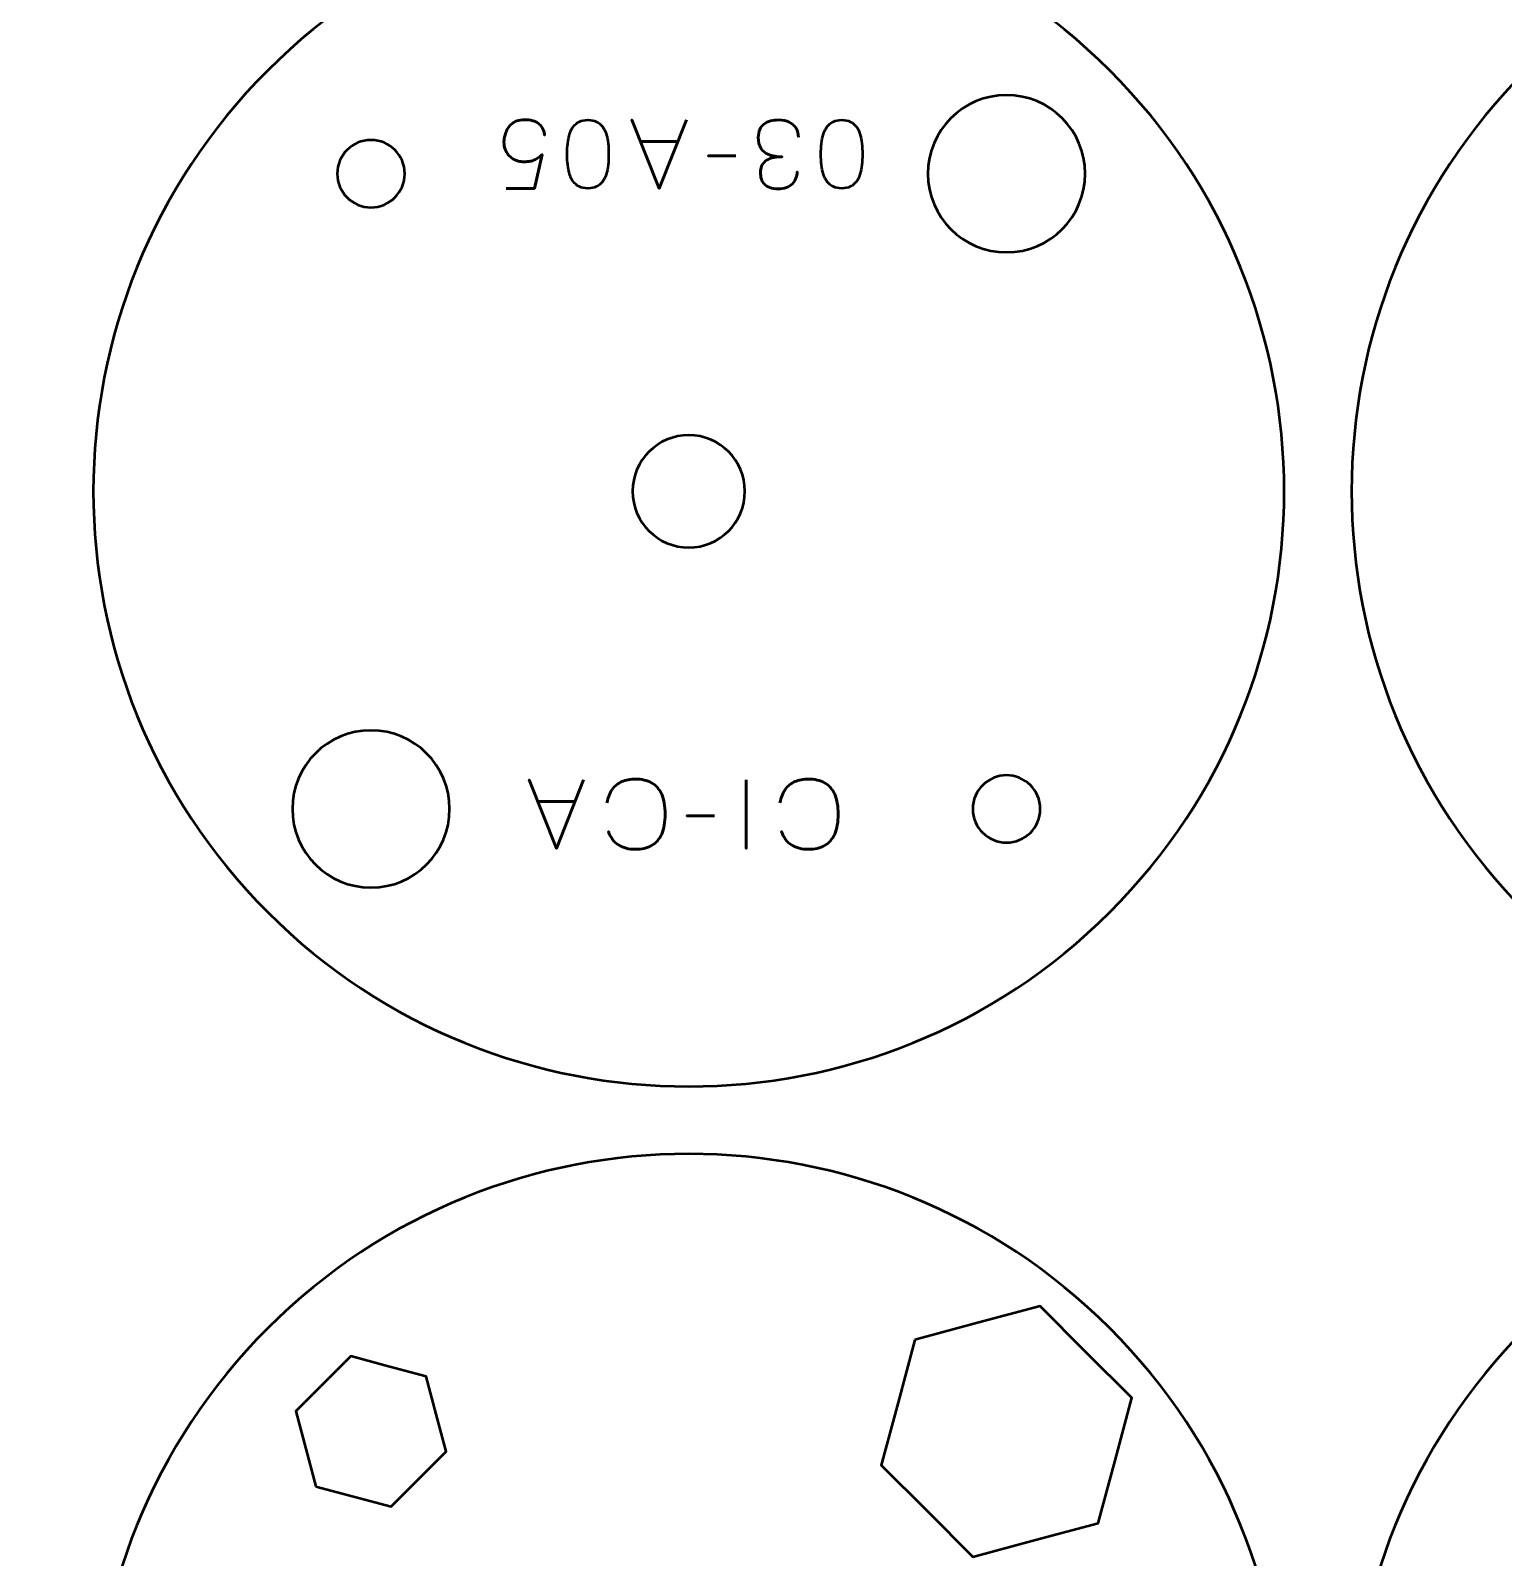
# Model space of a CAD drawing. Header units: centimetres. Extents: x -21 to 0, y -29.7 to 0.
# Drawn here: x -17.23 to -10.67, y -13.6 to -6.8 of the extents above; entities that cross this region are included whole.
import ezdxf

# ---------------------------------------------------------------- set-up
doc = ezdxf.new("R2010")
doc.units = ezdxf.units.CM
doc.header["$MEASUREMENT"] = 0
doc.layers.add('Layer 1', color=7, linetype='Continuous')

msp = doc.modelspace()

# ---------------------------------------------------------------- linework, layer by layer
at = {"layer": 'Layer 1', "color": 1, "lineweight": 53}
msp.add_open_spline([(-21.00003, -29.19995), (-21.00003, -29.19995), (-21.00003, -2.29992), (-21.00003, -2.29992), (-21.00003, -2.29992), (-21.00003, -2.21709), (-20.93286, -2.14992), (-20.85003, -2.14992), (-20.85003, -2.14992), (-20.7672, -2.14992), (-20.70003, -2.08275), (-20.70003, -1.99992), (-20.70003, -1.99992), (-20.70003, -1.91709), (-20.7672, -1.84992), (-20.85003, -1.84992), (-20.85003, -1.84992), (-20.93286, -1.84992), (-21.00003, -1.78275), (-21.00003, -1.69992), (-21.00003, -1.69992), (-21.00003, -1.61709), (-20.93286, -1.54992), (-20.85003, -1.54992), (-20.85003, -1.54992), (-20.7672, -1.54992), (-20.70003, -1.48275), (-20.70003, -1.39992), (-20.70003, -1.39992), (-20.70003, -1.31709), (-20.7672, -1.24992), (-20.85003, -1.24992), (-20.85003, -1.24992), (-20.93286, -1.24992), (-21.00003, -1.18275), (-21.00003, -1.09992), (-21.00003, -1.09992), (-21.00003, -1.09992), (-21.00003, -0.49992), (-21.00003, -0.49992), (-21.00003, -0.49992), (-21.00003, -0.22295), (-20.77694, 0.00004), (-20.49994, 0.00004), (-20.49994, 0.00004), (-20.49994, 0.00004), (-0.50008, 0.00004), (-0.50008, 0.00004), (-0.50008, 0.00004), (-0.22294, 0.00004), (0.00002, -0.22295), (0.00002, -0.49992), (0.00002, -0.49992), (0.00002, -0.49992), (0.00002, -29.19995), (0.00002, -29.19995), (0.00002, -29.19995), (0.00002, -29.47695), (-0.22294, -29.70004), (-0.50008, -29.70004), (-0.50008, -29.70004), (-0.50008, -29.70004), (-20.49994, -29.70004), (-20.49994, -29.70004), (-20.49994, -29.70004), (-20.77694, -29.70004), (-21.00003, -29.47695), (-21.00003, -29.19995)], degree=3, knots=[0, 0, 0, 0, 0.0588235, 0.0588235, 0.0588235, 0.0588235, 0.1176471, 0.1176471, 0.1176471, 0.1176471, 0.1764706, 0.1764706, 0.1764706, 0.1764706, 0.2352941, 0.2352941, 0.2352941, 0.2352941, 0.2941176, 0.2941176, 0.2941176, 0.2941176, 0.3529412, 0.3529412, 0.3529412, 0.3529412, 0.4117647, 0.4117647, 0.4117647, 0.4117647, 0.4705882, 0.4705882, 0.4705882, 0.4705882, 0.5294118, 0.5294118, 0.5294118, 0.5294118, 0.5882353, 0.5882353, 0.5882353, 0.5882353, 0.6470588, 0.6470588, 0.6470588, 0.6470588, 0.7058824, 0.7058824, 0.7058824, 0.7058824, 0.7647059, 0.7647059, 0.7647059, 0.7647059, 0.8235294, 0.8235294, 0.8235294, 0.8235294, 0.8823529, 0.8823529, 0.8823529, 0.8823529, 0.9411765, 0.9411765, 0.9411765, 0.9411765, 1, 1, 1, 1], dxfattribs=at)
at = {"layer": 'Layer 1', "color": 3, "lineweight": 53}
for points in [[(-16.17377, -6.97613), (-15.13907, -5.94143), (-13.46083, -5.94143), (-12.4261, -6.97616), (-12.4261, -6.97616), (-11.3914, -8.01086), (-11.3914, -9.6891), (-12.4261, -10.7238), (-12.4261, -10.7238), (-13.46083, -11.75852), (-15.13907, -11.75852), (-16.17377, -10.72382), (-16.17377, -10.72382), (-17.2085, -9.6891), (-17.2085, -8.01086), (-16.17377, -6.97613)], [(-6.82614, -6.97617), (-5.79144, -8.01087), (-5.79144, -9.68911), (-6.82617, -10.72384), (-6.82617, -10.72384), (-7.86087, -11.75854), (-9.53911, -11.75854), (-10.57381, -10.72384), (-10.57381, -10.72384), (-11.60853, -9.68911), (-11.60853, -8.01087), (-10.57383, -6.97617), (-10.57383, -6.97617), (-9.53911, -5.94144), (-7.86087, -5.94144), (-6.82614, -6.97617)], [(-16.17375, -12.57614), (-15.13905, -11.54144), (-13.46081, -11.54144), (-12.42608, -12.57617), (-12.42608, -12.57617), (-11.39138, -13.61087), (-11.39138, -15.28911), (-12.42608, -16.32381), (-12.42608, -16.32381), (-13.46081, -17.35853), (-15.13905, -17.35853), (-16.17375, -16.32383), (-16.17375, -16.32383), (-17.20848, -15.28911), (-17.20848, -13.61087), (-16.17375, -12.57614)], [(-6.82614, -12.57617), (-5.79144, -13.61087), (-5.79144, -15.28911), (-6.82617, -16.32384), (-6.82617, -16.32384), (-7.86087, -17.35854), (-9.53911, -17.35854), (-10.57381, -16.32384), (-10.57381, -16.32384), (-11.60853, -15.28911), (-11.60853, -13.61087), (-10.57383, -12.57617), (-10.57383, -12.57617), (-9.53911, -11.54144), (-7.86087, -11.54144), (-6.82614, -12.57617)]]:
    msp.add_open_spline(points, degree=3, knots=[0, 0, 0, 0, 0.25, 0.25, 0.25, 0.25, 0.5, 0.5, 0.5, 0.5, 0.75, 0.75, 0.75, 0.75, 1, 1, 1, 1], dxfattribs=at)
at = {"layer": 'Layer 1', "lineweight": 53}
for points, knots in [([(-13.23575, -7.43577), (-13.23575, -7.24249), (-13.07901, -7.08575), (-12.88574, -7.08575), (-12.88574, -7.08575), (-12.69246, -7.08575), (-12.53572, -7.24249), (-12.53572, -7.43577), (-12.53572, -7.43577), (-12.53572, -7.62904), (-12.69246, -7.78578), (-12.88574, -7.78578), (-12.88574, -7.78578), (-13.07901, -7.78578), (-13.23575, -7.62904), (-13.23575, -7.43577)], [0, 0, 0, 0, 0.25, 0.25, 0.25, 0.25, 0.5, 0.5, 0.5, 0.5, 0.75, 0.75, 0.75, 0.75, 1, 1, 1, 1]), ([(-15.86417, -7.43576), (-15.86417, -7.35293), (-15.797, -7.28576), (-15.71417, -7.28576), (-15.71417, -7.28576), (-15.63134, -7.28576), (-15.56417, -7.35293), (-15.56417, -7.43576), (-15.56417, -7.43576), (-15.56417, -7.51859), (-15.63134, -7.58576), (-15.71417, -7.58576), (-15.71417, -7.58576), (-15.797, -7.58576), (-15.86417, -7.51859), (-15.86417, -7.43576)], [0, 0, 0, 0, 0.25, 0.25, 0.25, 0.25, 0.5, 0.5, 0.5, 0.5, 0.75, 0.75, 0.75, 0.75, 1, 1, 1, 1]), ([(-14.54996, -8.84998), (-14.54996, -8.71194), (-14.438, -8.59998), (-14.29996, -8.59998), (-14.29996, -8.59998), (-14.16191, -8.59998), (-14.04995, -8.71194), (-14.04995, -8.84998), (-14.04995, -8.84998), (-14.04995, -8.98803), (-14.16191, -9.09999), (-14.29996, -9.09999), (-14.29996, -9.09999), (-14.438, -9.09999), (-14.54996, -8.98803), (-14.54996, -8.84998)], [0, 0, 0, 0, 0.25, 0.25, 0.25, 0.25, 0.5, 0.5, 0.5, 0.5, 0.75, 0.75, 0.75, 0.75, 1, 1, 1, 1]), ([(-16.06418, -10.26419), (-16.06418, -10.07092), (-15.90744, -9.91418), (-15.71416, -9.91418), (-15.71416, -9.91418), (-15.52089, -9.91418), (-15.36415, -10.07092), (-15.36415, -10.26419), (-15.36415, -10.26419), (-15.36415, -10.45747), (-15.52089, -10.61421), (-15.71416, -10.61421), (-15.71416, -10.61421), (-15.90744, -10.61421), (-16.06418, -10.45747), (-16.06418, -10.26419)], [0, 0, 0, 0, 0.25, 0.25, 0.25, 0.25, 0.5, 0.5, 0.5, 0.5, 0.75, 0.75, 0.75, 0.75, 1, 1, 1, 1]), ([(-13.03575, -10.26419), (-13.03575, -10.18136), (-12.96858, -10.11419), (-12.88575, -10.11419), (-12.88575, -10.11419), (-12.80292, -10.11419), (-12.73575, -10.18136), (-12.73575, -10.26419), (-12.73575, -10.26419), (-12.73575, -10.34702), (-12.80292, -10.41419), (-12.88575, -10.41419), (-12.88575, -10.41419), (-12.96858, -10.41419), (-13.03575, -10.34702), (-13.03575, -10.26419)], [0, 0, 0, 0, 0.25, 0.25, 0.25, 0.25, 0.5, 0.5, 0.5, 0.5, 0.75, 0.75, 0.75, 0.75, 1, 1, 1, 1]), ([(-13.29396, -12.62753), (-13.29396, -12.62753), (-13.01513, -12.55282), (-13.01513, -12.55282), (-13.01513, -12.55282), (-13.01513, -12.55282), (-12.73629, -12.4781), (-12.73629, -12.4781), (-12.73629, -12.4781), (-12.73629, -12.4781), (-12.53216, -12.68222), (-12.53216, -12.68222), (-12.53216, -12.68222), (-12.53216, -12.68222), (-12.32804, -12.88635), (-12.32804, -12.88635), (-12.32804, -12.88635), (-12.32804, -12.88635), (-12.40276, -13.16519), (-12.40276, -13.16519), (-12.40276, -13.16519), (-12.40276, -13.16519), (-12.47747, -13.44402), (-12.47747, -13.44402), (-12.47747, -13.44402), (-12.47747, -13.44402), (-12.7563, -13.51874), (-12.7563, -13.51874), (-12.7563, -13.51874), (-12.7563, -13.51874), (-13.03515, -13.59345), (-13.03515, -13.59345), (-13.03515, -13.59345), (-13.03515, -13.59345), (-13.23927, -13.38933), (-13.23927, -13.38933), (-13.23927, -13.38933), (-13.23927, -13.38933), (-13.44339, -13.18521), (-13.44339, -13.18521), (-13.44339, -13.18521), (-13.44339, -13.18521), (-13.36868, -12.90636), (-13.36868, -12.90636), (-13.36868, -12.90636), (-13.36868, -12.90636), (-13.29396, -12.62753), (-13.29396, -12.62753)], [0, 0, 0, 0, 0.0833333, 0.0833333, 0.0833333, 0.0833333, 0.1666667, 0.1666667, 0.1666667, 0.1666667, 0.25, 0.25, 0.25, 0.25, 0.3333333, 0.3333333, 0.3333333, 0.3333333, 0.4166667, 0.4166667, 0.4166667, 0.4166667, 0.5, 0.5, 0.5, 0.5, 0.5833333, 0.5833333, 0.5833333, 0.5833333, 0.6666667, 0.6666667, 0.6666667, 0.6666667, 0.75, 0.75, 0.75, 0.75, 0.8333333, 0.8333333, 0.8333333, 0.8333333, 0.9166667, 0.9166667, 0.9166667, 0.9166667, 1, 1, 1, 1])]:
    msp.add_open_spline(points, degree=3, knots=knots, dxfattribs=at)
at = {"layer": 'Layer 1', "color": 5, "lineweight": 53}
for points, knots in [([(-15.11274, -7.50174), (-15.11274, -7.50174), (-14.98574, -7.50174), (-14.98574, -7.50174), (-14.98574, -7.50174), (-14.98574, -7.50174), (-14.95187, -7.35019), (-14.95187, -7.35019), (-14.95187, -7.35019), (-14.9578, -7.35527), (-14.96344, -7.35985), (-14.96888, -7.36388), (-14.96888, -7.36388), (-14.97424, -7.3679), (-14.97988, -7.37128), (-14.98581, -7.37411), (-14.98581, -7.37411), (-14.99181, -7.37693), (-14.99858, -7.37905), (-15.00613, -7.38053), (-15.00613, -7.38053), (-15.01375, -7.38201), (-15.02278, -7.38279), (-15.03315, -7.38279), (-15.03315, -7.38279), (-15.04162, -7.38279), (-15.05009, -7.38166), (-15.05855, -7.37933), (-15.05855, -7.37933), (-15.06702, -7.37707), (-15.07506, -7.37361), (-15.08268, -7.36903), (-15.08268, -7.36903), (-15.09037, -7.36437), (-15.09715, -7.35858), (-15.10307, -7.3516), (-15.10307, -7.3516), (-15.10907, -7.34461), (-15.1138, -7.33643), (-15.11718, -7.32705), (-15.11718, -7.32705), (-15.12064, -7.31766), (-15.1224, -7.30701), (-15.12247, -7.29516), (-15.12247, -7.29516), (-15.12255, -7.29078), (-15.12205, -7.28528), (-15.12106, -7.27879), (-15.12106, -7.27879), (-15.12015, -7.2723), (-15.11845, -7.26524), (-15.11605, -7.25776), (-15.11605, -7.25776), (-15.11366, -7.25028), (-15.11027, -7.24287), (-15.10597, -7.23554), (-15.10597, -7.23554), (-15.10166, -7.2282), (-15.09616, -7.2215), (-15.08953, -7.21543), (-15.08953, -7.21543), (-15.08289, -7.20936), (-15.07485, -7.20449), (-15.06547, -7.20082), (-15.06547, -7.20082), (-15.05601, -7.19723), (-15.04493, -7.19532), (-15.03231, -7.19525), (-15.03231, -7.19525), (-15.01721, -7.19532), (-15.00451, -7.19694), (-14.99421, -7.19998), (-14.99421, -7.19998), (-14.9839, -7.20308), (-14.97551, -7.2071), (-14.96902, -7.21218), (-14.96902, -7.21218), (-14.96246, -7.21726), (-14.95738, -7.22284), (-14.95371, -7.2289), (-14.95371, -7.2289), (-14.95004, -7.23497), (-14.94729, -7.24104), (-14.94545, -7.24711), (-14.94545, -7.24711), (-14.94362, -7.25318), (-14.94221, -7.25875), (-14.94129, -7.26383), (-14.94129, -7.26383), (-14.94221, -7.25875), (-14.94362, -7.25318), (-14.94545, -7.24711), (-14.94545, -7.24711), (-14.94729, -7.24104), (-14.95004, -7.23497), (-14.95371, -7.2289), (-14.95371, -7.2289), (-14.95738, -7.22284), (-14.96246, -7.21726), (-14.96902, -7.21218), (-14.96902, -7.21218), (-14.97551, -7.2071), (-14.9839, -7.20308), (-14.99421, -7.19998), (-14.99421, -7.19998), (-15.00451, -7.19694), (-15.01721, -7.19532), (-15.03231, -7.19525), (-15.03231, -7.19525), (-15.04493, -7.19532), (-15.05601, -7.19723), (-15.06547, -7.20082), (-15.06547, -7.20082), (-15.07485, -7.20449), (-15.08289, -7.20936), (-15.08953, -7.21543), (-15.08953, -7.21543), (-15.09616, -7.2215), (-15.10166, -7.2282), (-15.10597, -7.23554), (-15.10597, -7.23554), (-15.11027, -7.24287), (-15.11366, -7.25028), (-15.11605, -7.25776), (-15.11605, -7.25776), (-15.11845, -7.26524), (-15.12015, -7.2723), (-15.12106, -7.27879), (-15.12106, -7.27879), (-15.12205, -7.28528), (-15.12255, -7.29078), (-15.12247, -7.29516), (-15.12247, -7.29516), (-15.1224, -7.30701), (-15.12064, -7.31766), (-15.11718, -7.32705), (-15.11718, -7.32705), (-15.1138, -7.33643), (-15.10907, -7.34461), (-15.10307, -7.3516), (-15.10307, -7.3516), (-15.09715, -7.35858), (-15.09037, -7.36437), (-15.08268, -7.36903), (-15.08268, -7.36903), (-15.07506, -7.37361), (-15.06702, -7.37707), (-15.05855, -7.37933), (-15.05855, -7.37933), (-15.05009, -7.38166), (-15.04162, -7.38279), (-15.03315, -7.38279), (-15.03315, -7.38279), (-15.02278, -7.38279), (-15.01375, -7.38201), (-15.00613, -7.38053), (-15.00613, -7.38053), (-14.99858, -7.37905), (-14.99181, -7.37693), (-14.98581, -7.37411), (-14.98581, -7.37411), (-14.97988, -7.37128), (-14.97424, -7.3679), (-14.96888, -7.36388), (-14.96888, -7.36388), (-14.96344, -7.35985), (-14.9578, -7.35527), (-14.95187, -7.35019), (-14.95187, -7.35019), (-14.95187, -7.35019), (-14.98574, -7.50174), (-14.98574, -7.50174), (-14.98574, -7.50174), (-14.98574, -7.50174), (-15.11274, -7.50174), (-15.11274, -7.50174)], [0, 0, 0, 0, 0.0227273, 0.0227273, 0.0227273, 0.0227273, 0.0454545, 0.0454545, 0.0454545, 0.0454545, 0.0681818, 0.0681818, 0.0681818, 0.0681818, 0.0909091, 0.0909091, 0.0909091, 0.0909091, 0.1136364, 0.1136364, 0.1136364, 0.1136364, 0.1363636, 0.1363636, 0.1363636, 0.1363636, 0.1590909, 0.1590909, 0.1590909, 0.1590909, 0.1818182, 0.1818182, 0.1818182, 0.1818182, 0.2045455, 0.2045455, 0.2045455, 0.2045455, 0.2272727, 0.2272727, 0.2272727, 0.2272727, 0.25, 0.25, 0.25, 0.25, 0.2727273, 0.2727273, 0.2727273, 0.2727273, 0.2954545, 0.2954545, 0.2954545, 0.2954545, 0.3181818, 0.3181818, 0.3181818, 0.3181818, 0.3409091, 0.3409091, 0.3409091, 0.3409091, 0.3636364, 0.3636364, 0.3636364, 0.3636364, 0.3863636, 0.3863636, 0.3863636, 0.3863636, 0.4090909, 0.4090909, 0.4090909, 0.4090909, 0.4318182, 0.4318182, 0.4318182, 0.4318182, 0.4545455, 0.4545455, 0.4545455, 0.4545455, 0.4772727, 0.4772727, 0.4772727, 0.4772727, 0.5, 0.5, 0.5, 0.5, 0.5227273, 0.5227273, 0.5227273, 0.5227273, 0.5454545, 0.5454545, 0.5454545, 0.5454545, 0.5681818, 0.5681818, 0.5681818, 0.5681818, 0.5909091, 0.5909091, 0.5909091, 0.5909091, 0.6136364, 0.6136364, 0.6136364, 0.6136364, 0.6363636, 0.6363636, 0.6363636, 0.6363636, 0.6590909, 0.6590909, 0.6590909, 0.6590909, 0.6818182, 0.6818182, 0.6818182, 0.6818182, 0.7045455, 0.7045455, 0.7045455, 0.7045455, 0.7272727, 0.7272727, 0.7272727, 0.7272727, 0.75, 0.75, 0.75, 0.75, 0.7727273, 0.7727273, 0.7727273, 0.7727273, 0.7954545, 0.7954545, 0.7954545, 0.7954545, 0.8181818, 0.8181818, 0.8181818, 0.8181818, 0.8409091, 0.8409091, 0.8409091, 0.8409091, 0.8636364, 0.8636364, 0.8636364, 0.8636364, 0.8863636, 0.8863636, 0.8863636, 0.8863636, 0.9090909, 0.9090909, 0.9090909, 0.9090909, 0.9318182, 0.9318182, 0.9318182, 0.9318182, 0.9545455, 0.9545455, 0.9545455, 0.9545455, 0.9772727, 0.9772727, 0.9772727, 0.9772727, 1, 1, 1, 1]), ([(-14.74868, -7.19652), (-14.76349, -7.19659), (-14.77626, -7.1992), (-14.78692, -7.20428), (-14.78692, -7.20428), (-14.7975, -7.20936), (-14.80632, -7.21663), (-14.81337, -7.22587), (-14.81337, -7.22587), (-14.82036, -7.23518), (-14.82586, -7.24619), (-14.82995, -7.25889), (-14.82995, -7.25889), (-14.83398, -7.27159), (-14.83687, -7.28549), (-14.83849, -7.30073), (-14.83849, -7.30073), (-14.84019, -7.31597), (-14.84103, -7.33199), (-14.84096, -7.34892), (-14.84096, -7.34892), (-14.84103, -7.36578), (-14.84019, -7.3818), (-14.83849, -7.39697), (-14.83849, -7.39697), (-14.83687, -7.41214), (-14.83398, -7.42611), (-14.82995, -7.43881), (-14.82995, -7.43881), (-14.82586, -7.45144), (-14.82036, -7.46244), (-14.81337, -7.47183), (-14.81337, -7.47183), (-14.80632, -7.48114), (-14.7975, -7.48841), (-14.78692, -7.49349), (-14.78692, -7.49349), (-14.77626, -7.49864), (-14.76349, -7.50125), (-14.74868, -7.50132), (-14.74868, -7.50132), (-14.73386, -7.50125), (-14.72109, -7.49864), (-14.71043, -7.49349), (-14.71043, -7.49349), (-14.69985, -7.48841), (-14.69103, -7.48114), (-14.68398, -7.47183), (-14.68398, -7.47183), (-14.67699, -7.46244), (-14.67149, -7.45144), (-14.6674, -7.43881), (-14.6674, -7.43881), (-14.66337, -7.42611), (-14.66048, -7.41214), (-14.65886, -7.39697), (-14.65886, -7.39697), (-14.65717, -7.3818), (-14.65632, -7.36578), (-14.65639, -7.34892), (-14.65639, -7.34892), (-14.65632, -7.33199), (-14.65717, -7.31597), (-14.65886, -7.30073), (-14.65886, -7.30073), (-14.66048, -7.28549), (-14.66337, -7.27159), (-14.6674, -7.25889), (-14.6674, -7.25889), (-14.67149, -7.24619), (-14.67699, -7.23518), (-14.68398, -7.22587), (-14.68398, -7.22587), (-14.69103, -7.21663), (-14.69985, -7.20936), (-14.71043, -7.20428), (-14.71043, -7.20428), (-14.72109, -7.1992), (-14.73386, -7.19659), (-14.74868, -7.19652)], [0, 0, 0, 0, 0.05, 0.05, 0.05, 0.05, 0.1, 0.1, 0.1, 0.1, 0.15, 0.15, 0.15, 0.15, 0.2, 0.2, 0.2, 0.2, 0.25, 0.25, 0.25, 0.25, 0.3, 0.3, 0.3, 0.3, 0.35, 0.35, 0.35, 0.35, 0.4, 0.4, 0.4, 0.4, 0.45, 0.45, 0.45, 0.45, 0.5, 0.5, 0.5, 0.5, 0.55, 0.55, 0.55, 0.55, 0.6, 0.6, 0.6, 0.6, 0.65, 0.65, 0.65, 0.65, 0.7, 0.7, 0.7, 0.7, 0.75, 0.75, 0.75, 0.75, 0.8, 0.8, 0.8, 0.8, 0.85, 0.85, 0.85, 0.85, 0.9, 0.9, 0.9, 0.9, 0.95, 0.95, 0.95, 0.95, 1, 1, 1, 1]), ([(-14.74868, -7.19652), (-14.76349, -7.19659), (-14.77626, -7.1992), (-14.78692, -7.20428), (-14.78692, -7.20428), (-14.7975, -7.20936), (-14.80632, -7.21663), (-14.81337, -7.22587), (-14.81337, -7.22587), (-14.82036, -7.23518), (-14.82586, -7.24619), (-14.82995, -7.25889), (-14.82995, -7.25889), (-14.83398, -7.27159), (-14.83687, -7.28549), (-14.83849, -7.30073), (-14.83849, -7.30073), (-14.84019, -7.31597), (-14.84103, -7.33199), (-14.84096, -7.34892), (-14.84096, -7.34892), (-14.84103, -7.36578), (-14.84019, -7.3818), (-14.83849, -7.39697), (-14.83849, -7.39697), (-14.83687, -7.41214), (-14.83398, -7.42611), (-14.82995, -7.43881), (-14.82995, -7.43881), (-14.82586, -7.45144), (-14.82036, -7.46244), (-14.81337, -7.47183), (-14.81337, -7.47183), (-14.80632, -7.48114), (-14.7975, -7.48841), (-14.78692, -7.49349), (-14.78692, -7.49349), (-14.77626, -7.49864), (-14.76349, -7.50125), (-14.74868, -7.50132), (-14.74868, -7.50132), (-14.73386, -7.50125), (-14.72109, -7.49864), (-14.71043, -7.49349), (-14.71043, -7.49349), (-14.69985, -7.48841), (-14.69103, -7.48114), (-14.68398, -7.47183), (-14.68398, -7.47183), (-14.67699, -7.46244), (-14.67149, -7.45144), (-14.6674, -7.43881), (-14.6674, -7.43881), (-14.66337, -7.42611), (-14.66048, -7.41214), (-14.65886, -7.39697), (-14.65886, -7.39697), (-14.65717, -7.3818), (-14.65632, -7.36578), (-14.65639, -7.34892), (-14.65639, -7.34892), (-14.65632, -7.33199), (-14.65717, -7.31597), (-14.65886, -7.30073), (-14.65886, -7.30073), (-14.66048, -7.28549), (-14.66337, -7.27159), (-14.6674, -7.25889), (-14.6674, -7.25889), (-14.67149, -7.24619), (-14.67699, -7.23518), (-14.68398, -7.22587), (-14.68398, -7.22587), (-14.69103, -7.21663), (-14.69985, -7.20936), (-14.71043, -7.20428), (-14.71043, -7.20428), (-14.72109, -7.1992), (-14.73386, -7.19659), (-14.74868, -7.19652)], [0, 0, 0, 0, 0.05, 0.05, 0.05, 0.05, 0.1, 0.1, 0.1, 0.1, 0.15, 0.15, 0.15, 0.15, 0.2, 0.2, 0.2, 0.2, 0.25, 0.25, 0.25, 0.25, 0.3, 0.3, 0.3, 0.3, 0.35, 0.35, 0.35, 0.35, 0.4, 0.4, 0.4, 0.4, 0.45, 0.45, 0.45, 0.45, 0.5, 0.5, 0.5, 0.5, 0.55, 0.55, 0.55, 0.55, 0.6, 0.6, 0.6, 0.6, 0.65, 0.65, 0.65, 0.65, 0.7, 0.7, 0.7, 0.7, 0.75, 0.75, 0.75, 0.75, 0.8, 0.8, 0.8, 0.8, 0.85, 0.85, 0.85, 0.85, 0.9, 0.9, 0.9, 0.9, 0.95, 0.95, 0.95, 0.95, 1, 1, 1, 1]), ([(-14.31053, -7.19652), (-14.31053, -7.19652), (-14.4316, -7.50174), (-14.4316, -7.50174), (-14.4316, -7.50174), (-14.4316, -7.50174), (-14.5531, -7.19652), (-14.5531, -7.19652), (-14.5531, -7.19652), (-14.5531, -7.19652), (-14.4316, -7.50174), (-14.4316, -7.50174), (-14.4316, -7.50174), (-14.4316, -7.50174), (-14.31053, -7.19652), (-14.31053, -7.19652)], [0, 0, 0, 0, 0.25, 0.25, 0.25, 0.25, 0.5, 0.5, 0.5, 0.5, 0.75, 0.75, 0.75, 0.75, 1, 1, 1, 1]), ([(-13.81185, -7.27314), (-13.81192, -7.2579), (-13.81545, -7.24464), (-13.82243, -7.23314), (-13.82243, -7.23314), (-13.82942, -7.22171), (-13.83937, -7.21275), (-13.85235, -7.20633), (-13.85235, -7.20633), (-13.86533, -7.19991), (-13.88092, -7.19666), (-13.89906, -7.19652), (-13.89906, -7.19652), (-13.91267, -7.19652), (-13.92502, -7.19793), (-13.93617, -7.20089), (-13.93617, -7.20089), (-13.94739, -7.20386), (-13.95698, -7.20844), (-13.9651, -7.21472), (-13.9651, -7.21472), (-13.97321, -7.221), (-13.97942, -7.22912), (-13.98379, -7.23899), (-13.98379, -7.23899), (-13.98824, -7.24894), (-13.99042, -7.26087), (-13.99049, -7.27484), (-13.99049, -7.27484), (-13.99057, -7.29346), (-13.98676, -7.3092), (-13.97921, -7.32197), (-13.97921, -7.32197), (-13.97166, -7.33474), (-13.95994, -7.34433), (-13.94421, -7.35089), (-13.94421, -7.35089), (-13.92848, -7.35746), (-13.9083, -7.36077), (-13.88382, -7.36077), (-13.88382, -7.36077), (-13.90209, -7.3607), (-13.9174, -7.36239), (-13.92989, -7.36585), (-13.92989, -7.36585), (-13.94231, -7.36931), (-13.95225, -7.37418), (-13.95973, -7.38053), (-13.95973, -7.38053), (-13.96721, -7.38681), (-13.97264, -7.39429), (-13.97589, -7.40289), (-13.97589, -7.40289), (-13.97921, -7.41143), (-13.98083, -7.42081), (-13.98076, -7.43104), (-13.98076, -7.43104), (-13.98083, -7.44128), (-13.97942, -7.45073), (-13.9766, -7.45948), (-13.9766, -7.45948), (-13.97384, -7.46823), (-13.96933, -7.47592), (-13.96319, -7.48248), (-13.96319, -7.48248), (-13.95705, -7.48904), (-13.94894, -7.49419), (-13.93899, -7.49786), (-13.93899, -7.49786), (-13.92897, -7.50153), (-13.91676, -7.50336), (-13.90244, -7.50343), (-13.90244, -7.50343), (-13.88819, -7.50336), (-13.8757, -7.50125), (-13.86512, -7.49715), (-13.86512, -7.49715), (-13.85446, -7.49306), (-13.84572, -7.48749), (-13.83866, -7.48036), (-13.83866, -7.48036), (-13.83168, -7.47324), (-13.82645, -7.46512), (-13.823, -7.45595), (-13.823, -7.45595), (-13.81947, -7.44678), (-13.81778, -7.43704), (-13.81778, -7.42681), (-13.81778, -7.42681), (-13.81778, -7.43704), (-13.81947, -7.44678), (-13.823, -7.45595), (-13.823, -7.45595), (-13.82645, -7.46512), (-13.83168, -7.47324), (-13.83866, -7.48036), (-13.83866, -7.48036), (-13.84572, -7.48749), (-13.85446, -7.49306), (-13.86512, -7.49715), (-13.86512, -7.49715), (-13.8757, -7.50125), (-13.88819, -7.50336), (-13.90244, -7.50343), (-13.90244, -7.50343), (-13.91676, -7.50336), (-13.92897, -7.50153), (-13.93899, -7.49786), (-13.93899, -7.49786), (-13.94894, -7.49419), (-13.95705, -7.48904), (-13.96319, -7.48248), (-13.96319, -7.48248), (-13.96933, -7.47592), (-13.97384, -7.46823), (-13.9766, -7.45948), (-13.9766, -7.45948), (-13.97942, -7.45073), (-13.98083, -7.44128), (-13.98076, -7.43104), (-13.98076, -7.43104), (-13.98083, -7.42081), (-13.97921, -7.41143), (-13.97589, -7.40289), (-13.97589, -7.40289), (-13.97264, -7.39429), (-13.96721, -7.38681), (-13.95973, -7.38053), (-13.95973, -7.38053), (-13.95225, -7.37418), (-13.94231, -7.36931), (-13.92989, -7.36585), (-13.92989, -7.36585), (-13.9174, -7.36239), (-13.90209, -7.3607), (-13.88382, -7.36077), (-13.88382, -7.36077), (-13.9083, -7.36077), (-13.92848, -7.35746), (-13.94421, -7.35089), (-13.94421, -7.35089), (-13.95994, -7.34433), (-13.97166, -7.33474), (-13.97921, -7.32197), (-13.97921, -7.32197), (-13.98676, -7.3092), (-13.99057, -7.29346), (-13.99049, -7.27484), (-13.99049, -7.27484), (-13.99042, -7.26087), (-13.98824, -7.24894), (-13.98379, -7.23899), (-13.98379, -7.23899), (-13.97942, -7.22912), (-13.97321, -7.221), (-13.9651, -7.21472), (-13.9651, -7.21472), (-13.95698, -7.20844), (-13.94739, -7.20386), (-13.93617, -7.20089), (-13.93617, -7.20089), (-13.92502, -7.19793), (-13.91267, -7.19652), (-13.89906, -7.19652), (-13.89906, -7.19652), (-13.88092, -7.19666), (-13.86533, -7.19991), (-13.85235, -7.20633), (-13.85235, -7.20633), (-13.83937, -7.21275), (-13.82942, -7.22171), (-13.82243, -7.23314), (-13.82243, -7.23314), (-13.81545, -7.24464), (-13.81192, -7.2579), (-13.81185, -7.27314)], [0, 0, 0, 0, 0.0227273, 0.0227273, 0.0227273, 0.0227273, 0.0454545, 0.0454545, 0.0454545, 0.0454545, 0.0681818, 0.0681818, 0.0681818, 0.0681818, 0.0909091, 0.0909091, 0.0909091, 0.0909091, 0.1136364, 0.1136364, 0.1136364, 0.1136364, 0.1363636, 0.1363636, 0.1363636, 0.1363636, 0.1590909, 0.1590909, 0.1590909, 0.1590909, 0.1818182, 0.1818182, 0.1818182, 0.1818182, 0.2045455, 0.2045455, 0.2045455, 0.2045455, 0.2272727, 0.2272727, 0.2272727, 0.2272727, 0.25, 0.25, 0.25, 0.25, 0.2727273, 0.2727273, 0.2727273, 0.2727273, 0.2954545, 0.2954545, 0.2954545, 0.2954545, 0.3181818, 0.3181818, 0.3181818, 0.3181818, 0.3409091, 0.3409091, 0.3409091, 0.3409091, 0.3636364, 0.3636364, 0.3636364, 0.3636364, 0.3863636, 0.3863636, 0.3863636, 0.3863636, 0.4090909, 0.4090909, 0.4090909, 0.4090909, 0.4318182, 0.4318182, 0.4318182, 0.4318182, 0.4545455, 0.4545455, 0.4545455, 0.4545455, 0.4772727, 0.4772727, 0.4772727, 0.4772727, 0.5, 0.5, 0.5, 0.5, 0.5227273, 0.5227273, 0.5227273, 0.5227273, 0.5454545, 0.5454545, 0.5454545, 0.5454545, 0.5681818, 0.5681818, 0.5681818, 0.5681818, 0.5909091, 0.5909091, 0.5909091, 0.5909091, 0.6136364, 0.6136364, 0.6136364, 0.6136364, 0.6363636, 0.6363636, 0.6363636, 0.6363636, 0.6590909, 0.6590909, 0.6590909, 0.6590909, 0.6818182, 0.6818182, 0.6818182, 0.6818182, 0.7045455, 0.7045455, 0.7045455, 0.7045455, 0.7272727, 0.7272727, 0.7272727, 0.7272727, 0.75, 0.75, 0.75, 0.75, 0.7727273, 0.7727273, 0.7727273, 0.7727273, 0.7954545, 0.7954545, 0.7954545, 0.7954545, 0.8181818, 0.8181818, 0.8181818, 0.8181818, 0.8409091, 0.8409091, 0.8409091, 0.8409091, 0.8636364, 0.8636364, 0.8636364, 0.8636364, 0.8863636, 0.8863636, 0.8863636, 0.8863636, 0.9090909, 0.9090909, 0.9090909, 0.9090909, 0.9318182, 0.9318182, 0.9318182, 0.9318182, 0.9545455, 0.9545455, 0.9545455, 0.9545455, 0.9772727, 0.9772727, 0.9772727, 0.9772727, 1, 1, 1, 1]), ([(-13.61924, -7.19652), (-13.63405, -7.19659), (-13.64682, -7.1992), (-13.65748, -7.20428), (-13.65748, -7.20428), (-13.66806, -7.20936), (-13.67688, -7.21663), (-13.68393, -7.22587), (-13.68393, -7.22587), (-13.69092, -7.23518), (-13.69642, -7.24619), (-13.70051, -7.25889), (-13.70051, -7.25889), (-13.70454, -7.27159), (-13.70743, -7.28549), (-13.70905, -7.30073), (-13.70905, -7.30073), (-13.71075, -7.31597), (-13.71159, -7.33199), (-13.71152, -7.34892), (-13.71152, -7.34892), (-13.71159, -7.36578), (-13.71075, -7.3818), (-13.70905, -7.39697), (-13.70905, -7.39697), (-13.70743, -7.41214), (-13.70454, -7.42611), (-13.70051, -7.43881), (-13.70051, -7.43881), (-13.69642, -7.45144), (-13.69092, -7.46244), (-13.68393, -7.47183), (-13.68393, -7.47183), (-13.67688, -7.48114), (-13.66806, -7.48841), (-13.65748, -7.49349), (-13.65748, -7.49349), (-13.64682, -7.49864), (-13.63405, -7.50125), (-13.61924, -7.50132), (-13.61924, -7.50132), (-13.60442, -7.50125), (-13.59165, -7.49864), (-13.58099, -7.49349), (-13.58099, -7.49349), (-13.57041, -7.48841), (-13.56159, -7.48114), (-13.55454, -7.47183), (-13.55454, -7.47183), (-13.54755, -7.46244), (-13.54205, -7.45144), (-13.53796, -7.43881), (-13.53796, -7.43881), (-13.53393, -7.42611), (-13.53104, -7.41214), (-13.52942, -7.39697), (-13.52942, -7.39697), (-13.52773, -7.3818), (-13.52688, -7.36578), (-13.52695, -7.34892), (-13.52695, -7.34892), (-13.52688, -7.33199), (-13.52773, -7.31597), (-13.52942, -7.30073), (-13.52942, -7.30073), (-13.53104, -7.28549), (-13.53393, -7.27159), (-13.53796, -7.25889), (-13.53796, -7.25889), (-13.54205, -7.24619), (-13.54755, -7.23518), (-13.55454, -7.22587), (-13.55454, -7.22587), (-13.56159, -7.21663), (-13.57041, -7.20936), (-13.58099, -7.20428), (-13.58099, -7.20428), (-13.59165, -7.1992), (-13.60442, -7.19659), (-13.61924, -7.19652)], [0, 0, 0, 0, 0.05, 0.05, 0.05, 0.05, 0.1, 0.1, 0.1, 0.1, 0.15, 0.15, 0.15, 0.15, 0.2, 0.2, 0.2, 0.2, 0.25, 0.25, 0.25, 0.25, 0.3, 0.3, 0.3, 0.3, 0.35, 0.35, 0.35, 0.35, 0.4, 0.4, 0.4, 0.4, 0.45, 0.45, 0.45, 0.45, 0.5, 0.5, 0.5, 0.5, 0.55, 0.55, 0.55, 0.55, 0.6, 0.6, 0.6, 0.6, 0.65, 0.65, 0.65, 0.65, 0.7, 0.7, 0.7, 0.7, 0.75, 0.75, 0.75, 0.75, 0.8, 0.8, 0.8, 0.8, 0.85, 0.85, 0.85, 0.85, 0.9, 0.9, 0.9, 0.9, 0.95, 0.95, 0.95, 0.95, 1, 1, 1, 1]), ([(-13.61924, -7.19652), (-13.63405, -7.19659), (-13.64682, -7.1992), (-13.65748, -7.20428), (-13.65748, -7.20428), (-13.66806, -7.20936), (-13.67688, -7.21663), (-13.68393, -7.22587), (-13.68393, -7.22587), (-13.69092, -7.23518), (-13.69642, -7.24619), (-13.70051, -7.25889), (-13.70051, -7.25889), (-13.70454, -7.27159), (-13.70743, -7.28549), (-13.70905, -7.30073), (-13.70905, -7.30073), (-13.71075, -7.31597), (-13.71159, -7.33199), (-13.71152, -7.34892), (-13.71152, -7.34892), (-13.71159, -7.36578), (-13.71075, -7.3818), (-13.70905, -7.39697), (-13.70905, -7.39697), (-13.70743, -7.41214), (-13.70454, -7.42611), (-13.70051, -7.43881), (-13.70051, -7.43881), (-13.69642, -7.45144), (-13.69092, -7.46244), (-13.68393, -7.47183), (-13.68393, -7.47183), (-13.67688, -7.48114), (-13.66806, -7.48841), (-13.65748, -7.49349), (-13.65748, -7.49349), (-13.64682, -7.49864), (-13.63405, -7.50125), (-13.61924, -7.50132), (-13.61924, -7.50132), (-13.60442, -7.50125), (-13.59165, -7.49864), (-13.58099, -7.49349), (-13.58099, -7.49349), (-13.57041, -7.48841), (-13.56159, -7.48114), (-13.55454, -7.47183), (-13.55454, -7.47183), (-13.54755, -7.46244), (-13.54205, -7.45144), (-13.53796, -7.43881), (-13.53796, -7.43881), (-13.53393, -7.42611), (-13.53104, -7.41214), (-13.52942, -7.39697), (-13.52942, -7.39697), (-13.52773, -7.3818), (-13.52688, -7.36578), (-13.52695, -7.34892), (-13.52695, -7.34892), (-13.52688, -7.33199), (-13.52773, -7.31597), (-13.52942, -7.30073), (-13.52942, -7.30073), (-13.53104, -7.28549), (-13.53393, -7.27159), (-13.53796, -7.25889), (-13.53796, -7.25889), (-13.54205, -7.24619), (-13.54755, -7.23518), (-13.55454, -7.22587), (-13.55454, -7.22587), (-13.56159, -7.21663), (-13.57041, -7.20936), (-13.58099, -7.20428), (-13.58099, -7.20428), (-13.59165, -7.1992), (-13.60442, -7.19659), (-13.61924, -7.19652)], [0, 0, 0, 0, 0.05, 0.05, 0.05, 0.05, 0.1, 0.1, 0.1, 0.1, 0.15, 0.15, 0.15, 0.15, 0.2, 0.2, 0.2, 0.2, 0.25, 0.25, 0.25, 0.25, 0.3, 0.3, 0.3, 0.3, 0.35, 0.35, 0.35, 0.35, 0.4, 0.4, 0.4, 0.4, 0.45, 0.45, 0.45, 0.45, 0.5, 0.5, 0.5, 0.5, 0.55, 0.55, 0.55, 0.55, 0.6, 0.6, 0.6, 0.6, 0.65, 0.65, 0.65, 0.65, 0.7, 0.7, 0.7, 0.7, 0.75, 0.75, 0.75, 0.75, 0.8, 0.8, 0.8, 0.8, 0.85, 0.85, 0.85, 0.85, 0.9, 0.9, 0.9, 0.9, 0.95, 0.95, 0.95, 0.95, 1, 1, 1, 1]), ([(-14.34863, -7.29262), (-14.34863, -7.29262), (-14.51457, -7.29262), (-14.51457, -7.29262), (-14.51457, -7.29262), (-14.51457, -7.29262), (-14.34863, -7.29262), (-14.34863, -7.29262)], [0, 0, 0, 0, 0.5, 0.5, 0.5, 0.5, 1, 1, 1, 1]), ([(-14.0904, -7.35612), (-14.0904, -7.35612), (-14.21359, -7.35612), (-14.21359, -7.35612), (-14.21359, -7.35612), (-14.21359, -7.35612), (-14.0904, -7.35612), (-14.0904, -7.35612)], [0, 0, 0, 0, 0.5, 0.5, 0.5, 0.5, 1, 1, 1, 1]), ([(-14.76816, -10.13466), (-14.76816, -10.13466), (-14.88923, -10.43988), (-14.88923, -10.43988), (-14.88923, -10.43988), (-14.88923, -10.43988), (-15.01073, -10.13466), (-15.01073, -10.13466), (-15.01073, -10.13466), (-15.01073, -10.13466), (-14.88923, -10.43988), (-14.88923, -10.43988), (-14.88923, -10.43988), (-14.88923, -10.43988), (-14.76816, -10.13466), (-14.76816, -10.13466)], [0, 0, 0, 0, 0.25, 0.25, 0.25, 0.25, 0.5, 0.5, 0.5, 0.5, 0.75, 0.75, 0.75, 0.75, 1, 1, 1, 1]), ([(-14.66402, -10.23711), (-14.6595, -10.21291), (-14.6516, -10.19294), (-14.64052, -10.17728), (-14.64052, -10.17728), (-14.62938, -10.16168), (-14.61512, -10.15011), (-14.59777, -10.14256), (-14.59777, -10.14256), (-14.58048, -10.13501), (-14.56016, -10.1312), (-14.53702, -10.13127), (-14.53702, -10.13127), (-14.50887, -10.1312), (-14.48495, -10.13664), (-14.46533, -10.14771), (-14.46533, -10.14771), (-14.44572, -10.15872), (-14.43076, -10.17572), (-14.42046, -10.19879), (-14.42046, -10.19879), (-14.41016, -10.22187), (-14.40501, -10.25143), (-14.40494, -10.28748), (-14.40494, -10.28748), (-14.40501, -10.32339), (-14.41016, -10.35289), (-14.42046, -10.37596), (-14.42046, -10.37596), (-14.43076, -10.39903), (-14.44572, -10.4161), (-14.46533, -10.42718), (-14.46533, -10.42718), (-14.48495, -10.43826), (-14.50887, -10.44376), (-14.53702, -10.44369), (-14.53702, -10.44369), (-14.56715, -10.44376), (-14.5924, -10.43734), (-14.61265, -10.42443), (-14.61265, -10.42443), (-14.63297, -10.41152), (-14.64786, -10.39155), (-14.65724, -10.36453), (-14.65724, -10.36453), (-14.64786, -10.39155), (-14.63297, -10.41152), (-14.61265, -10.42443), (-14.61265, -10.42443), (-14.5924, -10.43734), (-14.56715, -10.44376), (-14.53702, -10.44369), (-14.53702, -10.44369), (-14.50887, -10.44376), (-14.48495, -10.43826), (-14.46533, -10.42718), (-14.46533, -10.42718), (-14.44572, -10.4161), (-14.43076, -10.39903), (-14.42046, -10.37596), (-14.42046, -10.37596), (-14.41016, -10.35289), (-14.40501, -10.32339), (-14.40494, -10.28748), (-14.40494, -10.28748), (-14.40501, -10.25143), (-14.41016, -10.22187), (-14.42046, -10.19879), (-14.42046, -10.19879), (-14.43076, -10.17572), (-14.44572, -10.15872), (-14.46533, -10.14771), (-14.46533, -10.14771), (-14.48495, -10.13664), (-14.50887, -10.1312), (-14.53702, -10.13127), (-14.53702, -10.13127), (-14.56016, -10.1312), (-14.58048, -10.13501), (-14.59777, -10.14256), (-14.59777, -10.14256), (-14.61512, -10.15011), (-14.62938, -10.16168), (-14.64052, -10.17728), (-14.64052, -10.17728), (-14.6516, -10.19294), (-14.6595, -10.21291), (-14.66402, -10.23711)], [0, 0, 0, 0, 0.0454545, 0.0454545, 0.0454545, 0.0454545, 0.0909091, 0.0909091, 0.0909091, 0.0909091, 0.1363636, 0.1363636, 0.1363636, 0.1363636, 0.1818182, 0.1818182, 0.1818182, 0.1818182, 0.2272727, 0.2272727, 0.2272727, 0.2272727, 0.2727273, 0.2727273, 0.2727273, 0.2727273, 0.3181818, 0.3181818, 0.3181818, 0.3181818, 0.3636364, 0.3636364, 0.3636364, 0.3636364, 0.4090909, 0.4090909, 0.4090909, 0.4090909, 0.4545455, 0.4545455, 0.4545455, 0.4545455, 0.5, 0.5, 0.5, 0.5, 0.5454545, 0.5454545, 0.5454545, 0.5454545, 0.5909091, 0.5909091, 0.5909091, 0.5909091, 0.6363636, 0.6363636, 0.6363636, 0.6363636, 0.6818182, 0.6818182, 0.6818182, 0.6818182, 0.7272727, 0.7272727, 0.7272727, 0.7272727, 0.7727273, 0.7727273, 0.7727273, 0.7727273, 0.8181818, 0.8181818, 0.8181818, 0.8181818, 0.8636364, 0.8636364, 0.8636364, 0.8636364, 0.9090909, 0.9090909, 0.9090909, 0.9090909, 0.9545455, 0.9545455, 0.9545455, 0.9545455, 1, 1, 1, 1]), ([(-14.04384, -10.13466), (-14.04384, -10.13466), (-14.04384, -10.43988), (-14.04384, -10.43988), (-14.04384, -10.43988), (-14.04384, -10.43988), (-14.04384, -10.13466), (-14.04384, -10.13466)], [0, 0, 0, 0, 0.5, 0.5, 0.5, 0.5, 1, 1, 1, 1]), ([(-13.89398, -10.23711), (-13.88946, -10.21291), (-13.88156, -10.19294), (-13.87048, -10.17728), (-13.87048, -10.17728), (-13.85934, -10.16168), (-13.84508, -10.15011), (-13.82773, -10.14256), (-13.82773, -10.14256), (-13.81044, -10.13501), (-13.79012, -10.1312), (-13.76698, -10.13127), (-13.76698, -10.13127), (-13.73883, -10.1312), (-13.71491, -10.13664), (-13.69529, -10.14771), (-13.69529, -10.14771), (-13.67568, -10.15872), (-13.66072, -10.17572), (-13.65042, -10.19879), (-13.65042, -10.19879), (-13.64012, -10.22187), (-13.63497, -10.25143), (-13.6349, -10.28748), (-13.6349, -10.28748), (-13.63497, -10.32339), (-13.64012, -10.35289), (-13.65042, -10.37596), (-13.65042, -10.37596), (-13.66072, -10.39903), (-13.67568, -10.4161), (-13.69529, -10.42718), (-13.69529, -10.42718), (-13.71491, -10.43826), (-13.73883, -10.44376), (-13.76698, -10.44369), (-13.76698, -10.44369), (-13.79711, -10.44376), (-13.82236, -10.43734), (-13.84261, -10.42443), (-13.84261, -10.42443), (-13.86293, -10.41152), (-13.87782, -10.39155), (-13.8872, -10.36453), (-13.8872, -10.36453), (-13.87782, -10.39155), (-13.86293, -10.41152), (-13.84261, -10.42443), (-13.84261, -10.42443), (-13.82236, -10.43734), (-13.79711, -10.44376), (-13.76698, -10.44369), (-13.76698, -10.44369), (-13.73883, -10.44376), (-13.71491, -10.43826), (-13.69529, -10.42718), (-13.69529, -10.42718), (-13.67568, -10.4161), (-13.66072, -10.39903), (-13.65042, -10.37596), (-13.65042, -10.37596), (-13.64012, -10.35289), (-13.63497, -10.32339), (-13.6349, -10.28748), (-13.6349, -10.28748), (-13.63497, -10.25143), (-13.64012, -10.22187), (-13.65042, -10.19879), (-13.65042, -10.19879), (-13.66072, -10.17572), (-13.67568, -10.15872), (-13.69529, -10.14771), (-13.69529, -10.14771), (-13.71491, -10.13664), (-13.73883, -10.1312), (-13.76698, -10.13127), (-13.76698, -10.13127), (-13.79012, -10.1312), (-13.81044, -10.13501), (-13.82773, -10.14256), (-13.82773, -10.14256), (-13.84508, -10.15011), (-13.85934, -10.16168), (-13.87048, -10.17728), (-13.87048, -10.17728), (-13.88156, -10.19294), (-13.88946, -10.21291), (-13.89398, -10.23711)], [0, 0, 0, 0, 0.0454545, 0.0454545, 0.0454545, 0.0454545, 0.0909091, 0.0909091, 0.0909091, 0.0909091, 0.1363636, 0.1363636, 0.1363636, 0.1363636, 0.1818182, 0.1818182, 0.1818182, 0.1818182, 0.2272727, 0.2272727, 0.2272727, 0.2272727, 0.2727273, 0.2727273, 0.2727273, 0.2727273, 0.3181818, 0.3181818, 0.3181818, 0.3181818, 0.3636364, 0.3636364, 0.3636364, 0.3636364, 0.4090909, 0.4090909, 0.4090909, 0.4090909, 0.4545455, 0.4545455, 0.4545455, 0.4545455, 0.5, 0.5, 0.5, 0.5, 0.5454545, 0.5454545, 0.5454545, 0.5454545, 0.5909091, 0.5909091, 0.5909091, 0.5909091, 0.6363636, 0.6363636, 0.6363636, 0.6363636, 0.6818182, 0.6818182, 0.6818182, 0.6818182, 0.7272727, 0.7272727, 0.7272727, 0.7272727, 0.7727273, 0.7727273, 0.7727273, 0.7727273, 0.8181818, 0.8181818, 0.8181818, 0.8181818, 0.8636364, 0.8636364, 0.8636364, 0.8636364, 0.9090909, 0.9090909, 0.9090909, 0.9090909, 0.9545455, 0.9545455, 0.9545455, 0.9545455, 1, 1, 1, 1]), ([(-14.80626, -10.23076), (-14.80626, -10.23076), (-14.9722, -10.23076), (-14.9722, -10.23076), (-14.9722, -10.23076), (-14.9722, -10.23076), (-14.80626, -10.23076), (-14.80626, -10.23076)], [0, 0, 0, 0, 0.5, 0.5, 0.5, 0.5, 1, 1, 1, 1]), ([(-14.18481, -10.29426), (-14.18481, -10.29426), (-14.308, -10.29426), (-14.308, -10.29426), (-14.308, -10.29426), (-14.308, -10.29426), (-14.18481, -10.29426), (-14.18481, -10.29426)], [0, 0, 0, 0, 0.5, 0.5, 0.5, 0.5, 1, 1, 1, 1])]:
    msp.add_open_spline(points, degree=3, knots=knots, dxfattribs=at)
at = {"layer": 'Layer 1', "color": 250, "lineweight": 53}
msp.add_open_spline([(-15.95909, -13.28073), (-15.95909, -13.28073), (-16.00392, -13.11343), (-16.00392, -13.11343), (-16.00392, -13.11343), (-16.00392, -13.11343), (-16.04875, -12.94612), (-16.04875, -12.94612), (-16.04875, -12.94612), (-16.04875, -12.94612), (-15.92627, -12.82365), (-15.92627, -12.82365), (-15.92627, -12.82365), (-15.92627, -12.82365), (-15.8038, -12.70117), (-15.8038, -12.70117), (-15.8038, -12.70117), (-15.8038, -12.70117), (-15.63649, -12.746), (-15.63649, -12.746), (-15.63649, -12.746), (-15.63649, -12.746), (-15.46919, -12.79083), (-15.46919, -12.79083), (-15.46919, -12.79083), (-15.46919, -12.79083), (-15.42436, -12.95813), (-15.42436, -12.95813), (-15.42436, -12.95813), (-15.42436, -12.95813), (-15.37953, -13.12544), (-15.37953, -13.12544), (-15.37953, -13.12544), (-15.37953, -13.12544), (-15.50201, -13.24791), (-15.50201, -13.24791), (-15.50201, -13.24791), (-15.50201, -13.24791), (-15.62448, -13.37039), (-15.62448, -13.37039), (-15.62448, -13.37039), (-15.62448, -13.37039), (-15.79179, -13.32556), (-15.79179, -13.32556), (-15.79179, -13.32556), (-15.79179, -13.32556), (-15.95909, -13.28073), (-15.95909, -13.28073)], degree=3, knots=[0, 0, 0, 0, 0.0833333, 0.0833333, 0.0833333, 0.0833333, 0.1666667, 0.1666667, 0.1666667, 0.1666667, 0.25, 0.25, 0.25, 0.25, 0.3333333, 0.3333333, 0.3333333, 0.3333333, 0.4166667, 0.4166667, 0.4166667, 0.4166667, 0.5, 0.5, 0.5, 0.5, 0.5833333, 0.5833333, 0.5833333, 0.5833333, 0.6666667, 0.6666667, 0.6666667, 0.6666667, 0.75, 0.75, 0.75, 0.75, 0.8333333, 0.8333333, 0.8333333, 0.8333333, 0.9166667, 0.9166667, 0.9166667, 0.9166667, 1, 1, 1, 1], dxfattribs=at)

doc.saveas('drawing.dxf')
